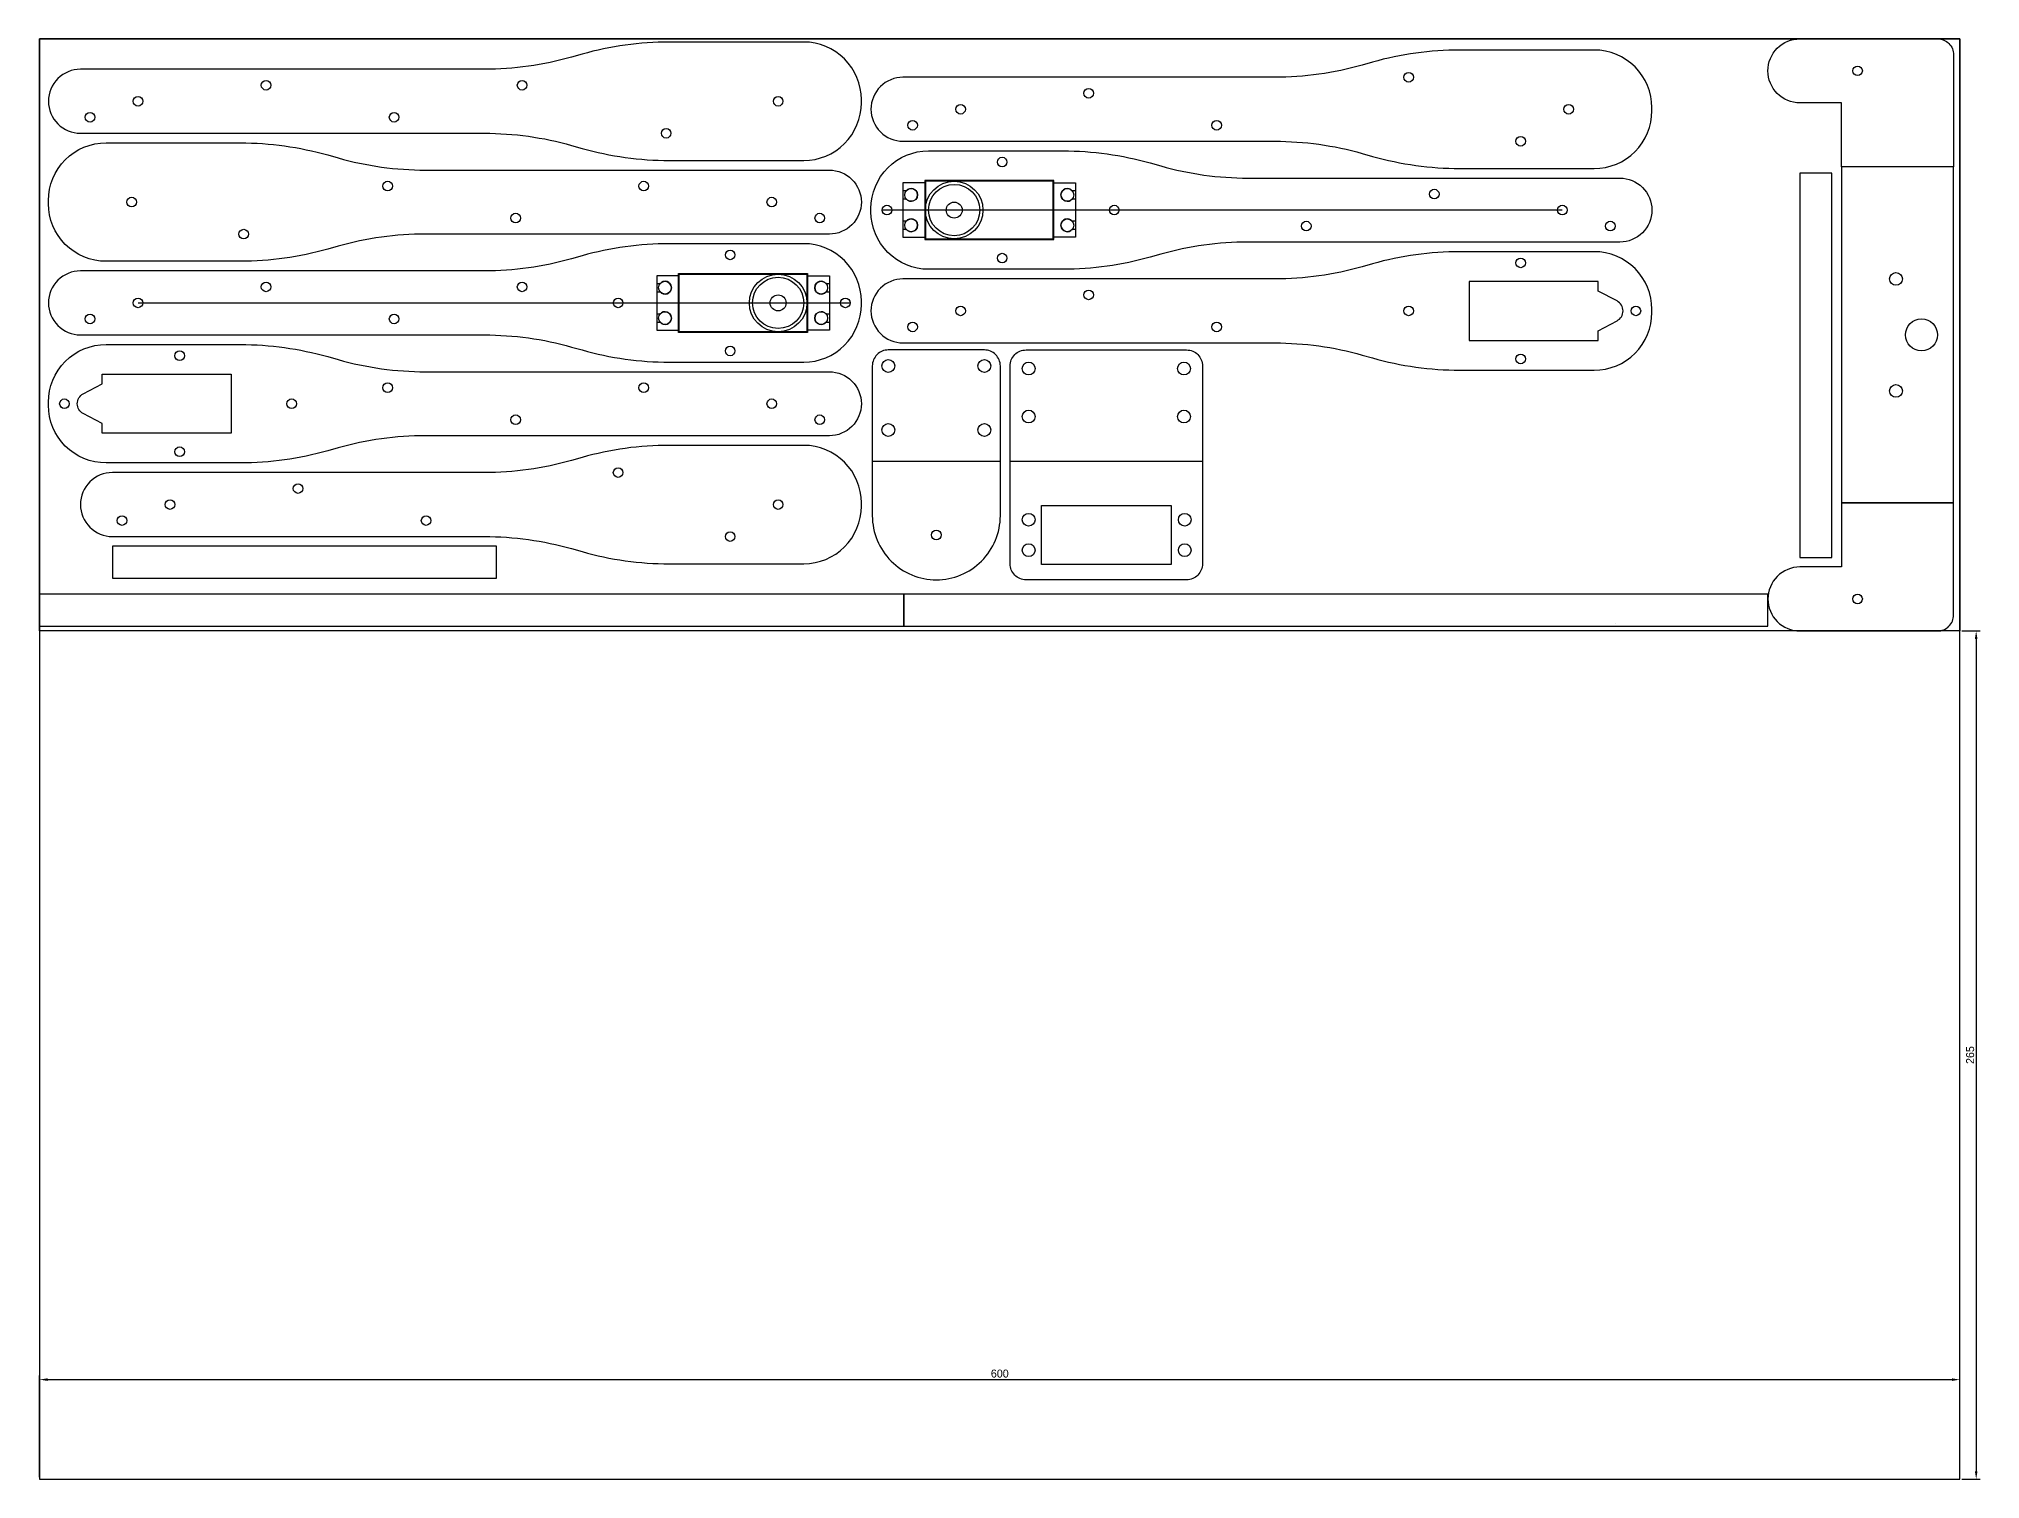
# Model space of a CAD drawing. Header units: millimetres. Extents: x 637 to 1945, y -423 to 27.
# Drawn here: x 637 to 1243, y -423 to 27 of the extents above; entities that cross this region are included whole.
import ezdxf

# ---------------------------------------------------------------- set-up
doc = ezdxf.new("R2010")
doc.units = ezdxf.units.MM
for name, color, linetype in [('Conx', 41, 'Continuous'), ('Holes', 211, 'Continuous'), ('OL', 151, 'Continuous'), ('Servos', 70, 'Continuous')]:
    doc.layers.add(name, color=color, linetype=linetype)
doc.dimstyles.new('ISO-25', dxfattribs={"dimtxt": 2.5, "dimasz": 2.5, "dimexe": 1.25, "dimexo": 0.625, "dimtad": 1, "dimtxsty": 'Standard', "dimcen": 2.5, "dimadec": 0, "dimazin": 0, "dimtfac": 1, "dimtmove": 0, "dimatfit": 3, "dimfxl": 1, "dimarcsym": 0})

# ---------------------------------------------------------------- blocks, each defined once
blk = doc.blocks.new('*D4')
at = {"layer": 'Conx', "color": 0, "lineweight": -2, "transparency": 16777216}
for p, q in [((636.84, -422.11), (636.84, -390.39)), ((639.34, -391.64), (1234.34, -391.64)), ((1236.84, -422.11), (1236.84, -390.39))]:
    blk.add_line(p, q, dxfattribs=at)
at = {"layer": 'Conx', "color": 0, "transparency": 16777216}
for points in [[(639.34, -391.22), (639.34, -392.05), (636.84, -391.64)], [(1234.34, -391.22), (1234.34, -392.05), (1236.84, -391.64)]]:
    blk.add_solid(points, dxfattribs=at)
at = {"layer": 'Defpoints', "color": 0, "transparency": 16777216}
for p in [(1236.84, -391.64), (636.84, -422.74), (1236.84, -422.74)]:
    blk.add_point(p, dxfattribs=at)
at = {"layer": 'Conx', "color": 0, "transparency": 16777216, "insert": (936.84, -389.76), "char_height": 2.5, "attachment_point": 5}
blk.add_mtext('600', dxfattribs=at)
blk = doc.blocks.new('*D10')
at = {"layer": 'Conx', "color": 0, "lineweight": -2, "transparency": 16777216}
for p, q in [((1237.47, -157.74), (1243.16, -157.74)), ((1241.91, -160.24), (1241.91, -420.24)), ((1237.47, -422.74), (1243.16, -422.74))]:
    blk.add_line(p, q, dxfattribs=at)
at = {"layer": 'Conx', "color": 0, "transparency": 16777216}
for points in [[(1241.49, -160.24), (1242.32, -160.24), (1241.91, -157.74)], [(1241.49, -420.24), (1242.32, -420.24), (1241.91, -422.74)]]:
    blk.add_solid(points, dxfattribs=at)
at = {"layer": 'Defpoints', "color": 0, "transparency": 16777216}
for p in [(1236.84, -157.74), (1236.84, -422.74), (1241.91, -422.74)]:
    blk.add_point(p, dxfattribs=at)
at = {"layer": 'Conx', "color": 0, "transparency": 16777216, "insert": (1240.03, -290.24), "char_height": 2.5, "attachment_point": 5, "rotation": 90}
blk.add_mtext('265', dxfattribs=at)

msp = doc.modelspace()

# ---------------------------------------------------------------- linework, layer by layer
msp.add_lwpolyline([(636.84, 27.26), (1236.84, 27.26), (1236.84, -157.74), (636.84, -157.74)], close=True)
at = {"layer": 'Conx'}
for p, q in [((1112.59, -26.24), (922.59, -26.24)), ((667.59, -55.24), (867.59, -55.24)), ((937.01, -104.74), (897.01, -104.74)), ((1000.19, -104.74), (940.05, -104.74))]:
    msp.add_line(p, q, dxfattribs=at)
msp.add_lwpolyline([(636.84, -422.74), (1236.84, -422.74), (1236.84, 27.26), (636.84, 27.26)], close=True, dxfattribs=at)
at = {"layer": 'Holes'}
for points in [[(953.69, -17.04), (913.39, -17.04), (913.39, -35.44), (953.69, -35.44)], [(836.49, -46.04), (876.79, -46.04), (876.79, -64.44), (836.49, -64.44)], [(949.85, -118.54), (990.39, -118.54), (990.39, -136.94), (949.85, -136.94)]]:
    msp.add_lwpolyline(points, close=True, dxfattribs=at)
for points in [[(1123.79, -51.54), (1123.79, -48.54), (1083.49, -48.54), (1083.49, -66.94), (1123.79, -66.94), (1123.79, -63.94), (1129.69, -60.83, 0.604209), (1129.69, -54.64)], [(656.39, -80.54), (656.39, -77.54), (696.69, -77.54), (696.69, -95.94), (656.39, -95.94), (656.39, -92.94), (650.48, -89.83, -0.604209), (650.48, -83.64)]]:
    msp.add_lwpolyline(points, format="xyb", close=True, dxfattribs=at)
for centre, radius in [((1204.84, 17.26), 1.5), ((707.59, 12.76), 1.5), ((787.59, 12.76), 1.5), ((1064.59, 15.26), 1.5), ((667.59, 7.76), 1.5), ((867.59, 7.76), 1.5), ((924.59, 5.26), 1.5), ((964.59, 10.26), 1.5), ((1114.59, 5.26), 1.5), ((652.59, 2.76), 1.5), ((747.59, 2.76), 1.5), ((909.59, 0.26), 1.5), ((1004.59, 0.26), 1.5), ((832.59, -2.24), 1.5), ((1099.59, -4.74), 1.5), ((937.59, -11.24), 1.5), ((745.59, -18.74), 1.5), ((825.59, -18.74), 1.5), ((665.59, -23.74), 1.5), ((865.59, -23.74), 1.5), ((909.15, -21.49), 2), ((957.93, -21.49), 2), ((1072.59, -21.24), 1.5), ((785.59, -28.74), 1.5), ((880.59, -28.74), 1.5), ((901.59, -26.24), 1.5), ((909.15, -30.99), 2), ((957.93, -30.99), 2), ((972.59, -26.24), 1.5), ((1032.59, -31.24), 1.5), ((1112.59, -26.24), 1.5), ((1127.59, -31.24), 1.5), ((700.59, -33.74), 1.5), ((852.59, -40.24), 1.5), ((937.59, -41.24), 1.5), ((1099.59, -42.74), 1.5), ((832.25, -50.49), 2), ((881.03, -50.49), 2), ((1216.84, -47.74), 2), ((667.59, -55.24), 1.5), ((707.59, -50.24), 1.5), ((787.59, -50.24), 1.5), ((817.59, -55.24), 1.5), ((888.59, -55.24), 1.5), ((964.59, -52.74), 1.5), ((652.59, -60.24), 1.5), ((747.59, -60.24), 1.5), ((832.25, -59.99), 2), ((881.03, -59.99), 2), ((924.59, -57.74), 1.5), ((1064.59, -57.74), 1.5), ((1135.59, -57.74), 1.5), ((1224.84, -65.24), 5), ((909.59, -62.74), 1.5), ((1004.59, -62.74), 1.5), ((680.59, -71.74), 1.5), ((852.59, -70.24), 1.5), ((1099.59, -72.74), 1.5), ((902.01, -74.94), 2), ((932.01, -74.94), 2), ((945.85, -75.74), 2), ((994.39, -75.74), 2), ((745.59, -81.74), 1.5), ((825.59, -81.74), 1.5), ((1216.84, -82.74), 2), ((644.59, -86.74), 1.5), ((715.59, -86.74), 1.5), ((785.59, -91.74), 1.5), ((865.59, -86.74), 1.5), ((880.59, -91.74), 1.5), ((945.85, -90.74), 2), ((994.39, -90.74), 2), ((902.01, -94.94), 2), ((932.01, -94.94), 2), ((680.59, -101.74), 1.5), ((817.59, -108.24), 1.5), ((717.59, -113.24), 1.5), ((677.59, -118.24), 1.5), ((867.59, -118.24), 1.5), ((945.85, -122.99), 2), ((994.63, -122.99), 2), ((662.59, -123.24), 1.5), ((757.59, -123.24), 1.5), ((852.59, -128.24), 1.5), ((917.01, -127.74), 1.5), ((945.85, -132.49), 2), ((994.63, -132.49), 2), ((1204.84, -147.74), 1.5)]:
    msp.add_circle(centre, radius, dxfattribs=at)
at = {"layer": 'OL'}
for p, q in [((636.59, 3.34), (636.59, 3.34)), ((636.59, -33.66), (636.59, -33.66)), ((636.59, -70.66), (636.59, -70.66)), ((636.59, -117.22), (636.59, -117.22)), ((1129.07, -155.28), (1129.07, -155.28))]:
    msp.add_line(p, q, dxfattribs=at)
for points in [[(639.59, 7.76, 0.414214), (649.59, -2.24), (775.79, -2.24, -0.069134), (803.05, -6.02), (806.32, -6.95, 0.069134), (833.58, -10.74), (875.59, -10.74, 0.414214), (893.59, 7.26), (893.59, 8.26, 0.414214), (875.59, 26.26), (833.58, 26.26, 0.069134), (806.32, 22.48), (803.05, 21.55, -0.069134), (775.79, 17.76), (649.59, 17.76, 0.414214)], [(1186.84, 7.26, -0.414214), (1176.84, 17.26, -0.414214), (1186.84, 27.26), (1229.84, 27.26, -0.414214), (1234.84, 22.26), (1234.84, -12.74), (1199.84, -12.74), (1199.84, 7.26)], [(896.59, 5.26, 0.414214), (906.59, -4.74), (1022.79, -4.74, -0.069134), (1050.05, -8.52), (1053.32, -9.45, 0.069134), (1080.58, -13.24), (1122.59, -13.24, 0.414214), (1140.59, 4.76), (1140.59, 5.76, 0.414214), (1122.59, 23.76), (1080.58, 23.76, 0.069134), (1053.32, 19.98), (1050.05, 19.05, -0.069134), (1022.79, 15.26), (906.59, 15.26, 0.414214)], [(893.59, -23.74, -0.414214), (883.59, -33.74), (757.38, -33.74, 0.069134), (730.12, -37.52), (726.85, -38.45, -0.069134), (699.59, -42.24), (657.59, -42.24, -0.414214), (639.59, -24.24), (639.59, -23.24, -0.414214), (657.59, -5.24), (699.59, -5.24, -0.069134), (726.85, -9.02), (730.12, -9.95, 0.069134), (757.38, -13.74), (883.59, -13.74, -0.414214)], [(1140.59, -26.24, -0.414214), (1130.59, -36.24), (1014.38, -36.24, 0.069134), (987.12, -40.02), (983.85, -40.95, -0.069134), (956.59, -44.74), (914.59, -44.74, -0.414214), (896.59, -26.74), (896.59, -25.74, -0.414214), (914.59, -7.74), (956.59, -7.74, -0.069134), (983.85, -11.52), (987.12, -12.45, 0.069134), (1014.38, -16.24), (1130.59, -16.24, -0.414214)], [(639.59, -55.24, 0.414214), (649.59, -65.24), (775.79, -65.24, -0.069134), (803.05, -69.02), (806.32, -69.95, 0.069134), (833.58, -73.74), (875.59, -73.74, 0.414214), (893.59, -55.74), (893.59, -54.74, 0.414214), (875.59, -36.74), (833.58, -36.74, 0.069134), (806.32, -40.52), (803.05, -41.45, -0.069134), (775.79, -45.24), (649.59, -45.24, 0.414214)], [(896.59, -57.74, 0.414214), (906.59, -67.74), (1022.79, -67.74, -0.069134), (1050.05, -71.52), (1053.32, -72.45, 0.069134), (1080.58, -76.24), (1122.59, -76.24, 0.414214), (1140.59, -58.24), (1140.59, -57.24, 0.414214), (1122.59, -39.24), (1080.58, -39.24, 0.069134), (1053.32, -43.02), (1050.05, -43.95, -0.069134), (1022.79, -47.74), (906.59, -47.74, 0.414214)], [(893.59, -86.74, -0.414214), (883.59, -96.74), (757.38, -96.74, 0.069134), (730.12, -100.52), (726.85, -101.45, -0.069134), (699.59, -105.24), (657.59, -105.24, -0.414214), (639.59, -87.24), (639.59, -86.24, -0.414214), (657.59, -68.24), (699.59, -68.24, -0.069134), (726.85, -72.02), (730.12, -72.95, 0.069134), (757.38, -76.74), (883.59, -76.74, -0.414214)], [(932.01, -69.94), (902.01, -69.94, 0.414214), (897.01, -74.94), (897.01, -121.74, 0.414214), (917.01, -141.74), (917.01, -141.74, 0.414214), (937.01, -121.74), (937.01, -74.94, 0.414214)], [(940.05, -74.94, -0.414214), (945.05, -69.94), (995.19, -69.94, -0.414214), (1000.19, -74.94), (1000.19, -108.74), (1000.19, -136.74, -0.414214), (995.19, -141.74), (945.05, -141.74, -0.414214), (940.05, -136.74), (940.05, -108.74)], [(649.59, -118.24, 0.414214), (659.59, -128.24), (775.79, -128.24, -0.069134), (803.05, -132.02), (806.32, -132.95, 0.069134), (833.58, -136.74), (875.59, -136.74, 0.414214), (893.59, -118.74), (893.59, -117.74, 0.414214), (875.59, -99.74), (833.58, -99.74, 0.069134), (806.32, -103.52), (803.05, -104.45, -0.069134), (775.79, -108.24), (659.59, -108.24, 0.414214)], [(1176.84, -147.74, 0.414214), (1186.84, -157.74), (1229.84, -157.74, 0.414214), (1234.84, -152.74), (1234.84, -117.74), (1199.84, -117.74), (1199.84, -137.74), (1186.84, -137.74, 0.414214)]]:
    msp.add_lwpolyline(points, format="xyb", close=True, dxfattribs=at)
for points in [[(1196.84, -134.74), (1196.84, -14.74), (1186.84, -14.74), (1186.84, -134.74)], [(1234.84, -60.24), (1234.84, -12.74), (1199.84, -12.74), (1199.84, -117.74), (1234.84, -117.74), (1234.84, -70.24)], [(659.59, -141.24), (779.59, -141.24), (779.59, -131.24), (659.59, -131.24)], [(636.84, -156.24), (906.84, -156.24), (906.84, -146.24), (636.84, -146.24)], [(906.84, -156.24), (1176.84, -156.24), (1176.84, -146.24), (906.84, -146.24)]]:
    msp.add_lwpolyline(points, close=True, dxfattribs=at)
at = {"layer": 'Servos'}
for p, q in [((967.2, -26.24), (900.34, -26.24)), ((822.98, -55.24), (889.83, -55.24))]:
    msp.add_line(p, q, dxfattribs=at)
for points in [[(913.59, -17.74), (906.59, -17.74), (906.59, -34.74), (913.59, -34.74)], [(953.49, -17.74), (960.49, -17.74), (960.49, -34.74), (953.49, -34.74)], [(836.69, -46.74), (829.69, -46.74), (829.69, -63.74), (836.69, -63.74)], [(876.59, -46.74), (883.59, -46.74), (883.59, -63.74), (876.59, -63.74)]]:
    msp.add_lwpolyline(points, dxfattribs=at)
for points in [[(913.59, -17.24), (913.59, -35.24), (953.49, -35.24), (953.49, -17.24)], [(876.59, -46.24), (876.59, -64.24), (836.69, -64.24), (836.69, -46.24)]]:
    msp.add_lwpolyline(points, close=True, dxfattribs=at)
for points in [[(906.59, -22.74), (907.59, -22.74, 2.847648), (907.59, -20.24), (906.59, -20.24)], [(960.49, -20.24), (959.49, -20.24, 2.847648), (959.49, -22.74), (960.49, -22.74)], [(906.59, -32.24), (907.59, -32.24, 2.847648), (907.59, -29.74), (906.59, -29.74)], [(960.49, -29.74), (959.49, -29.74, 2.847648), (959.49, -32.24), (960.49, -32.24)], [(829.69, -51.74), (830.69, -51.74, 2.847648), (830.69, -49.24), (829.69, -49.24)], [(883.59, -49.24), (882.59, -49.24, 2.847648), (882.59, -51.74), (883.59, -51.74)], [(829.69, -61.24), (830.69, -61.24, 2.847648), (830.69, -58.74), (829.69, -58.74)], [(883.59, -58.74), (882.59, -58.74, 2.847648), (882.59, -61.24), (883.59, -61.24)]]:
    msp.add_lwpolyline(points, format="xyb", dxfattribs=at)
for centre, radius in [((922.59, -26.24), 9), ((922.59, -26.24), 8), ((922.59, -26.24), 2.5), ((867.59, -55.24), 9), ((867.59, -55.24), 8), ((867.59, -55.24), 2.5)]:
    msp.add_circle(centre, radius, dxfattribs=at)

# ---------------------------------------------------------------- dimensions: what is measured, and where the dimension line sits
at = {"layer": 'Conx'}
dim = msp.add_linear_dim(base=(1241.91, -422.74), p1=(1236.84, -157.74), p2=(1236.84, -422.74), angle=90, dimstyle='ISO-25', override={"dimdec": 1, "dimtdec": 1, "dimfrac": 2}, dxfattribs=at)
dim.commit()
dim.dimension.update_dxf_attribs({"geometry": '*D10', "text_midpoint": (1240.03, -290.24)})
dim = msp.add_linear_dim(base=(1236.84, -391.64), p1=(636.84, -422.74), p2=(1236.84, -422.74), dimstyle='ISO-25', override={"dimdec": 1, "dimtdec": 1, "dimfrac": 2}, dxfattribs=at)
dim.commit()
dim.dimension.update_dxf_attribs({"geometry": '*D4', "text_midpoint": (936.84, -389.76)})

doc.saveas('drawing.dxf')
